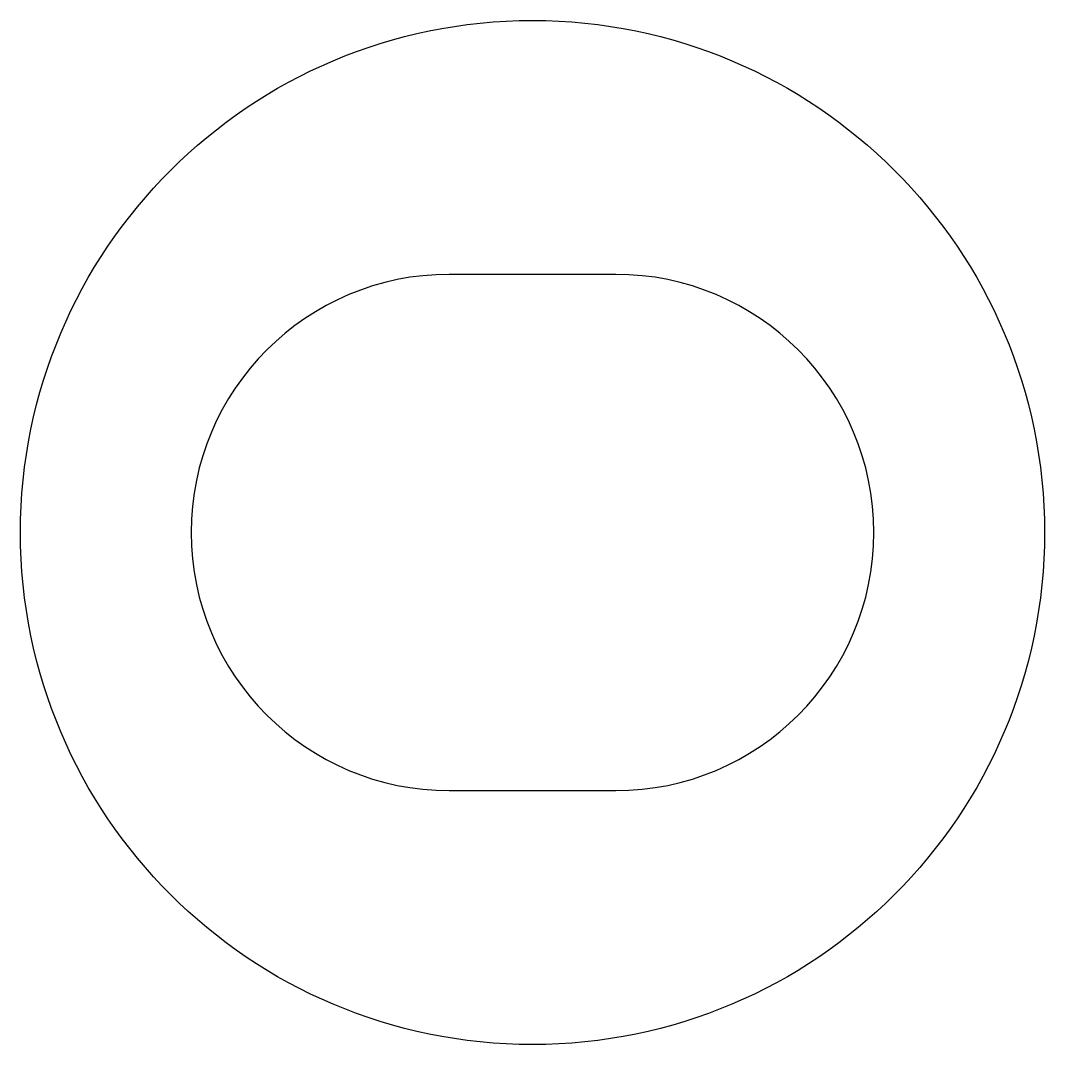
# Model space of a CAD drawing. Extents: x 250 to 274, y 245.2 to 269.2.
import ezdxf

# ---------------------------------------------------------------- set-up
doc = ezdxf.new("R2010")
doc.units = 0
doc.layers.add('ANA', color=220, linetype='CONTINUOUS')

msp = doc.modelspace()

# ---------------------------------------------------------------- linework, layer by layer
at = {"layer": 'ANA'}
msp.add_lwpolyline([(260.031, 251.171), (263.931, 251.171, 1), (263.931, 263.271), (260.031, 263.271, 1)], format="xyb", close=True, dxfattribs=at)
msp.add_circle((261.981, 257.221), 12, dxfattribs=at)

doc.saveas('drawing.dxf')
